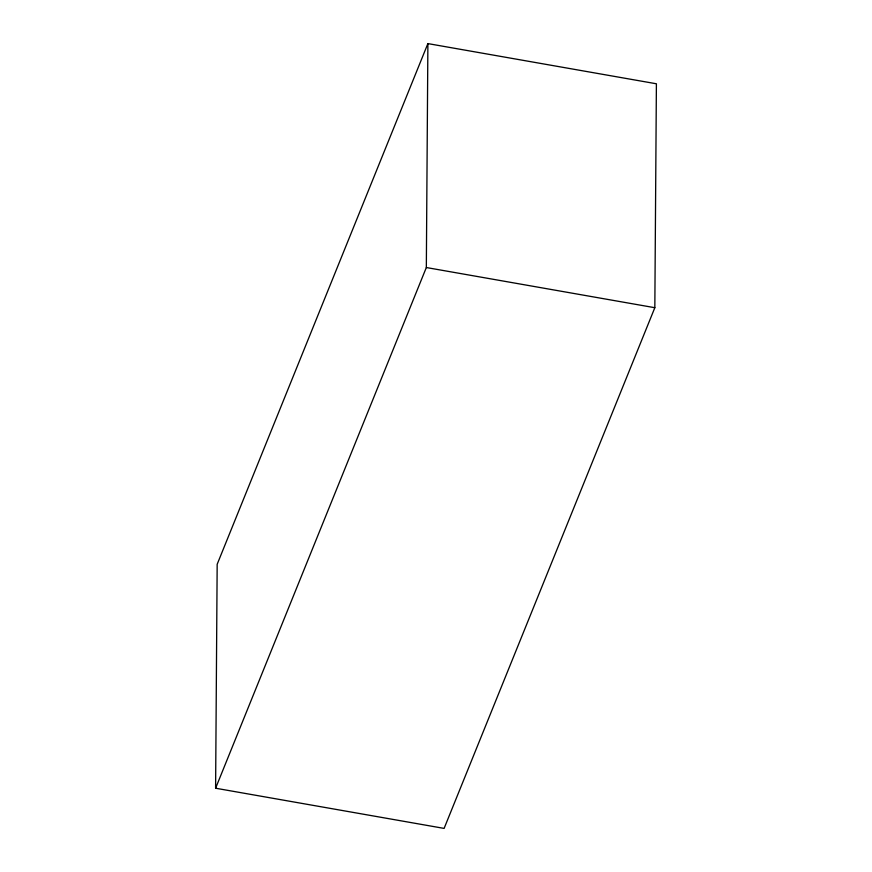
<?xml version="1.0" encoding="UTF-8"?>
<svg xmlns="http://www.w3.org/2000/svg" width="872" height="872" viewBox="0 0 872 872"><rect width="100%" height="100%" fill="white"/><g stroke="black" fill="none" stroke-linecap="round" stroke-linejoin="round"><path stroke-width="1.31" d="M215.602 788.223L217.172 564.293L427.89 43.6L656.398 83.777L654.828 307.707L444.11 828.4L215.602 788.223L426.332 267.53L427.89 43.6M426.332 267.53L654.828 307.707"/></g></svg>
